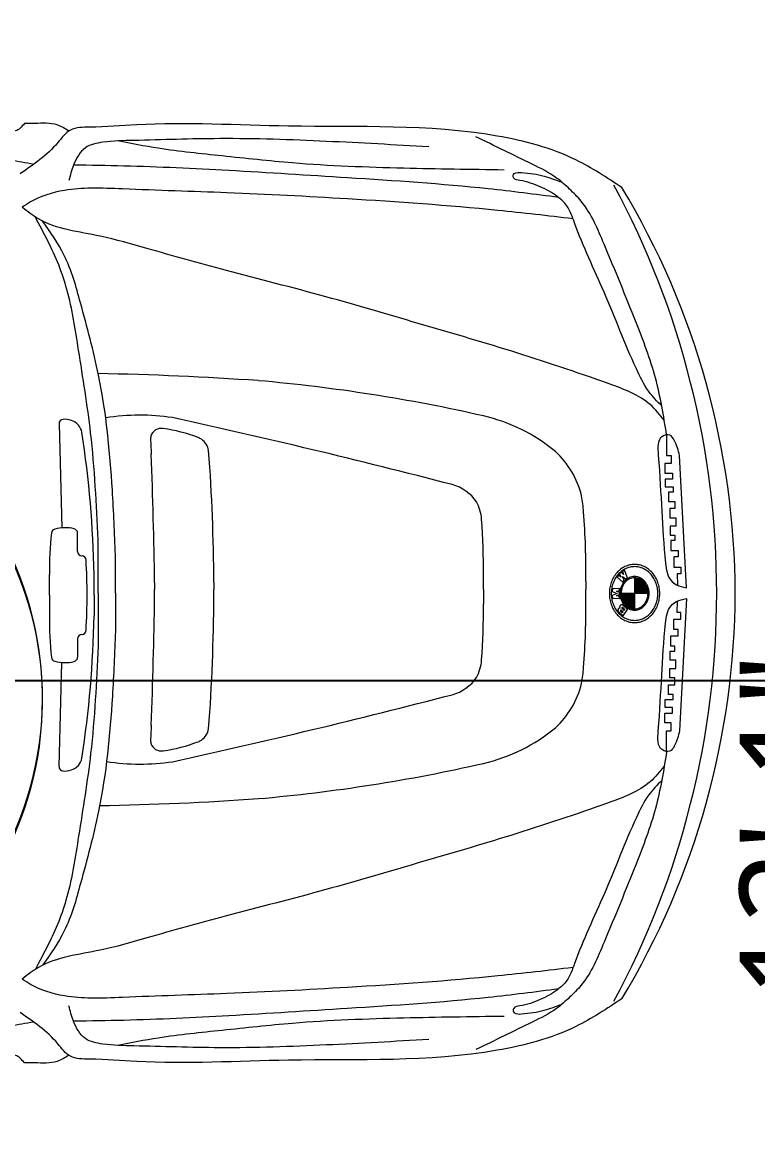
# Model space of a CAD drawing. Header units: inches. Extents: x 17146 to 31738, y -8920 to -2452.
# Drawn here: x 21168.8 to 21220.8, y -5120.6 to -5042.1 of the extents above; entities that cross this region are included whole.
import ezdxf

# ---------------------------------------------------------------- set-up
doc = ezdxf.new("R2010")
doc.units = ezdxf.units.IN
doc.header["$LTSCALE"] = 25
doc.header["$MEASUREMENT"] = 0
doc.header["$PDMODE"] = 3
doc.layers.get('Defpoints').update_dxf_attribs({"color": 251})
for name, color, linetype, lineweight in [('Dim-external', 151, 'Continuous', 9), ('Dim-internal', 150, 'Continuous', 9), ('Furniture', 125, 'Continuous', 20)]:
    doc.layers.add(name, color=color, linetype=linetype, lineweight=lineweight)
doc.styles.add('int text 1in-8ft', font='trebuc.ttf', dxfattribs={"height": 7})
doc.dimstyles.new('dim 1in-8ft', dxfattribs={"dimtxt": 7, "dimasz": 2, "dimexe": 6, "dimexo": 6, "dimgap": 1, "dimtad": 1, "dimdec": 0, "dimzin": 0, "dimdsep": 46, "dimlunit": 4, "dimtxsty": 'int text 1in-8ft', "dimblk": 'DOT', "dimcen": 4, "dimdle": 6, "dimclrt": 7, "dimadec": 0, "dimazin": 0, "dimtfac": 1, "dimtdec": 0, "dimtofl": 0, "dimtmove": 0, "dimatfit": 3, "dimfxl": 6, "dimfxlon": 1, "dimtolj": 1, "dimtzin": 0, "dimarcsym": 0})

# ---------------------------------------------------------------- blocks, each defined once
blk = doc.blocks.new('A$C566640F6')
for p, q in [((70.87, 8.955), (71.01, 3.452)), ((104.053, 0.288), (103.699, 7.282)), ((71.851, 2.21), (71.851, 3.177)), ((72.939, 0), (72.939, 2.809)), ((72.067, 1.976), (72.086, 1.974)), ((73.852, 0), (73.852, 2.021)), ((100.779, 1.217), (100.674, 1.146)), ((100.937, 0.82), (100.779, 1.217)), ((70.37, -0.106), (70.37, 0.989)), ((72.72, -0.106), (72.72, 0.989)), ((93.315, 0.186), (93.315, 0.957)), ((98.731, 0.643), (98.731, 0.186)), ((100.469, 0.957), (100.386, 0.853)), ((100.386, 0.853), (100.687, 0.589)), ((100.585, 0.855), (100.469, 0.957)), ((100.61, 1.103), (100.519, 1.019)), ((100.519, 1.019), (100.585, 0.855)), ((100.735, 0.994), (100.61, 1.103)), ((100.674, 1.146), (100.735, 0.994)), ((100.765, 0.686), (100.684, 0.89)), ((100.684, 0.89), (100.838, 0.754)), ((100.687, 0.589), (100.765, 0.686)), ((100.838, 0.754), (100.937, 0.82)), ((101.313, 0.817), (101.313, -0.836)), ((101.358, -0.01), (101.358, 0.815)), ((101.402, -0.01), (101.402, 0.81)), ((101.446, -0.01), (101.446, 0.802)), ((101.491, -0.01), (101.491, 0.79)), ((101.535, -0.01), (101.535, 0.775)), ((101.58, -0.01), (101.58, 0.756)), ((101.624, -0.01), (101.624, 0.732)), ((101.669, -0.01), (101.669, 0.705)), ((101.713, -0.01), (101.713, 0.672)), ((101.758, -0.01), (101.758, 0.633)), ((101.802, -0.01), (101.802, 0.588)), ((72.939, 0), (72.939, -2.809)), ((73.852, 0), (73.852, -2.021)), ((75.927, 0.56), (75.927, 0.186)), ((75.927, -0.188), (75.927, 0.186)), ((79.055, 0.56), (79.055, 0.186)), ((79.055, -0.188), (79.055, 0.186)), ((93.315, 0.186), (93.315, -0.585)), ((98.731, -0.271), (98.731, 0.186)), ((100.143, 0.231), (100.129, 0.085)), ((100.129, 0.085), (100.39, -0.017)), ((100.525, 0.248), (100.143, 0.231)), ((100.352, 0.098), (100.507, 0.104)), ((100.509, 0.034), (100.352, 0.098)), ((100.507, 0.104), (100.525, 0.248)), ((100.509, -0.068), (100.509, 0.034)), ((101.847, -0.01), (101.847, 0.533)), ((101.891, -0.01), (101.891, 0.466)), ((101.936, -0.01), (101.936, 0.385)), ((101.98, -0.01), (101.98, 0.272)), ((70.37, -0.106), (70.37, -1.201)), ((72.72, -0.106), (72.72, -1.201)), ((100.39, -0.017), (100.129, -0.12)), ((100.129, -0.12), (100.143, -0.266)), ((100.143, -0.266), (100.525, -0.282)), ((100.352, -0.132), (100.509, -0.068)), ((100.507, -0.139), (100.352, -0.132)), ((100.525, -0.282), (100.507, -0.139)), ((102.021, -0.01), (100.605, -0.01)), ((100.646, -0.287), (100.646, -0.01)), ((100.691, -0.403), (100.691, -0.01)), ((100.735, -0.487), (100.735, -0.01)), ((100.779, -0.553), (100.779, -0.01)), ((100.824, -0.607), (100.824, -0.01)), ((100.868, -0.653), (100.868, -0.01)), ((100.913, -0.691), (100.913, -0.01)), ((100.957, -0.724), (100.957, -0.01)), ((101.002, -0.752), (101.002, -0.01)), ((101.046, -0.775), (101.046, -0.01)), ((101.091, -0.794), (101.091, -0.01)), ((101.135, -0.809), (101.135, -0.01)), ((101.18, -0.821), (101.18, -0.01)), ((101.224, -0.829), (101.224, -0.01)), ((101.269, -0.834), (101.269, -0.01)), ((104.053, -0.288), (103.699, -7.282)), ((100.473, -0.992), (100.706, -1.207)), ((100.664, -1.036), (100.575, -0.953)), ((100.612, -0.899), (100.702, -0.982)), ((100.653, -0.817), (100.753, -0.909)), ((100.702, -0.982), (100.664, -1.036)), ((100.79, -0.855), (100.691, -0.763)), ((100.944, -0.865), (100.701, -0.639)), ((100.706, -1.207), (100.944, -0.865)), ((100.753, -0.909), (100.79, -0.855)), ((72.067, -2.188), (72.086, -2.186)), ((71.851, -2.422), (71.851, -3.389)), ((70.87, -9.168), (71.01, -3.665))]:
    blk.add_line(p, q)
for points in [[(103.009, 8.379), (103.009, 7.281), (103.256, 7.281), (103.256, 6.861), (102.912, 6.861), (102.912, 6.346), (103.314, 6.346), (103.314, 6.041), (102.932, 6.041), (102.932, 5.621), (103.352, 5.621), (103.352, 5.353), (103.103, 5.353), (103.103, 4.857), (103.447, 4.857), (103.447, 4.476), (103.18, 4.476), (103.18, 3.979), (103.504, 3.979), (103.504, 3.54), (103.199, 3.54), (103.199, 3.063), (103.447, 3.063), (103.447, 2.796), (103.237, 2.796), (103.237, 2.262), (103.619, 2.262), (103.619, 1.918), (103.39, 1.918), (103.39, 1.384), (103.753, 1.384), (103.753, 1.021), (103.753, 1.021), (103.564, 1.021), (103.588, 0.417)], [(103.009, -8.379), (103.009, -7.281), (103.256, -7.281), (103.256, -6.861), (102.912, -6.861), (102.912, -6.346), (103.314, -6.346), (103.314, -6.041), (102.932, -6.041), (102.932, -5.621), (103.352, -5.621), (103.352, -5.353), (103.103, -5.353), (103.103, -4.857), (103.447, -4.857), (103.447, -4.476), (103.18, -4.476), (103.18, -3.979), (103.504, -3.979), (103.504, -3.54), (103.199, -3.54), (103.199, -3.063), (103.447, -3.063), (103.447, -2.796), (103.237, -2.796), (103.237, -2.262), (103.619, -2.262), (103.619, -1.918), (103.39, -1.918), (103.39, -1.384), (103.753, -1.384), (103.753, -1.021), (103.753, -1.021), (103.564, -1.021), (103.588, -0.417)]]:
    blk.add_lwpolyline(points)
for centre, radius, start, end in [((60.079, 0.009), 45.581, 359.98811, 28.27095), ((64.865, -0.095), 41.771, 0.1297, 31.0655), ((69.759, -157.554), 169.202, 86.04947, 88.92112), ((73.641, -77.305), 88.891, 77.20726, 84.98196), ((75.161, -2.078), 11.496, 81.44659, 99.1302), ((71.105, 8.961), 0.235, 96.36271, 181.45347), ((71.187, 8.229), 0.972, 43.53668, 96.36271), ((71.38, 8.412), 0.705, 8.79019, 43.53668), ((-8.278, -378.645), 397.17, 75.42537, 77.6203), ((91.21, 0.337), 9.287, 50.39995, 76.84163), ((17.27, 0.045), 55.458, 0.97486, 8.79019), ((77.145, 8.055), 1.438, 169.97488, 178.21792), ((76.272, 8.161), 0.561, 78.25648, 165.16849), ((75.287, 0.649), 8.136, 68.80912, 82.23618), ((77.873, 7.344), 0.959, 56.26526, 68.30326), ((476.596, 27.837), 401.373, 182.81869, 182.92443), ((77.915, 7.414), 0.878, 8.53114, 55.95591), ((-217.528, -3.877), 293.488, 0.86615, 2.19413), ((-14.578, 0.401), 93.633, 0.09703, 4.3754), ((93.886, 3.997), 4.768, 14.01036, 47.13953), ((91.073, 3.53), 2.292, 34.72678, 75.01187), ((90.903, 3.75), 2.323, 3.99511, 27.87064), ((89.193, 3.603), 9.448, 4.25345, 9.4326), ((61.627, 1.295), 37.109, 358.9941, 4.6513), ((59.874, 1.364), 33.444, 359.30244, 4.36801), ((83.711, 1.451), 13.349, 172.50762, 181.98252), ((70.709, 3.161), 0.235, 105.22329, 172.50762), ((71.194, 1.377), 2.084, 76.80108, 105.22329), ((71.616, 3.177), 0.235, 0, 76.80108), ((52.515, -5.588), 17.479, 327.66819, 28.18253), ((51.969, -5.608), 18.034, 328.46561, 26.30568), ((72.087, 2.21), 0.235, 180, 265.20524), ((72.067, 1.74), 0.235, 2.95357, 85.20524), ((26.916, -0.59), 45.446, 0.60974, 2.95357), ((101.425, 0.159), 1.395, 127.71167, 139.16595), ((101.359, 0.244), 1.287, 115.62075, 127.70714), ((101.355, 0.224), 1.188, 115.62075, 127.70714), ((101.324, 0.317), 1.206, 102.98153, 115.60014), ((101.323, 0.291), 1.113, 102.98153, 115.60014), ((101.313, 0.358), 1.163, 90.02034, 102.94667), ((101.313, 0.33), 1.074, 90.02034, 102.94667), ((101.313, 0.358), 1.163, 77.05333, 89.97966), ((101.313, 0.33), 1.074, 77.05333, 89.97966), ((101.303, 0.291), 1.113, 64.39986, 77.01847), ((101.302, 0.317), 1.206, 64.39986, 77.01847), ((101.271, 0.224), 1.188, 52.29286, 64.37925), ((101.267, 0.244), 1.287, 52.29286, 64.37925), ((101.201, 0.159), 1.395, 40.83405, 52.28833), ((101.615, 0.023), 1.629, 149.98078, 160.30802), ((101.591, 0.02), 1.504, 149.98078, 160.30802), ((101.516, 0.08), 1.515, 139.15759, 149.99735), ((101.5, 0.073), 1.399, 139.15759, 149.99735), ((101.417, 0.145), 1.288, 127.71167, 139.16595), ((101.43, 0.047), 0.874, 139.15759, 149.99735), ((101.378, 0.092), 0.805, 127.71167, 139.16595), ((101.378, 0.092), 0.743, 127.71167, 139.16595), ((101.34, 0.141), 0.742, 115.62075, 127.70714), ((101.34, 0.141), 0.681, 115.62075, 127.70714), ((101.319, 0.183), 0.696, 102.98153, 115.60014), ((101.319, 0.183), 0.634, 102.98153, 115.60014), ((101.313, 0.207), 0.671, 90.02034, 102.94667), ((101.313, 0.207), 0.61, 90.02034, 102.94667), ((101.313, 0.207), 0.671, 77.05333, 89.97966), ((101.313, 0.207), 0.61, 77.05333, 89.97966), ((101.307, 0.183), 0.634, 64.39986, 77.01847), ((101.307, 0.183), 0.696, 64.39986, 77.01847), ((101.287, 0.141), 0.681, 52.29286, 64.37925), ((101.287, 0.141), 0.742, 52.29286, 64.37925), ((101.248, 0.092), 0.743, 40.83405, 52.28833), ((101.248, 0.092), 0.805, 40.83405, 52.28833), ((101.196, 0.047), 0.874, 30.00265, 40.84241), ((101.21, 0.145), 1.288, 40.83405, 52.28833), ((101.126, 0.073), 1.399, 30.00265, 40.84241), ((101.11, 0.08), 1.515, 30.00265, 40.84241), ((101.035, 0.02), 1.504, 19.69198, 30.01922), ((101.011, 0.023), 1.629, 19.69198, 30.01922), ((101.747, -0.017), 1.767, 170.23054, 180.01167), ((101.698, -0.008), 1.718, 160.2871, 170.25336), ((101.713, -0.017), 1.631, 170.23054, 180.01167), ((101.669, -0.009), 1.586, 160.2871, 170.25336), ((60.079, -0.009), 45.581, 331.72905, 0.01189), ((101.563, -0.009), 1.02, 170.23054, 180.01167), ((101.535, -0.004), 0.991, 160.2871, 170.25336), ((101.487, 0.013), 0.94, 149.98078, 160.30802), ((101.563, -0.009), 0.958, 170.23054, 180.01167), ((101.535, -0.004), 0.93, 160.2871, 170.25336), ((101.487, 0.013), 0.878, 149.98078, 160.30802), ((101.43, 0.047), 0.813, 139.15759, 149.99735), ((101.196, 0.047), 0.813, 30.00265, 40.84241), ((101.139, 0.013), 0.878, 19.69198, 30.01922), ((101.139, 0.013), 0.94, 19.69198, 30.01922), ((101.091, -0.004), 0.93, 9.74664, 19.7129), ((101.063, -0.009), 0.958, 359.98833, 9.76946), ((101.091, -0.004), 0.991, 9.74664, 19.7129), ((101.063, -0.009), 1.02, 359.98833, 9.76946), ((100.957, -0.009), 1.586, 9.74664, 19.7129), ((100.913, -0.017), 1.631, 359.98833, 9.76946), ((100.928, -0.008), 1.718, 9.74664, 19.7129), ((100.88, -0.017), 1.767, 359.98833, 9.76946), ((26.916, 0.377), 45.446, 357.04643, 359.39026), ((-217.528, 4.249), 293.488, 357.80587, 359.13385), ((-14.578, -0.029), 93.633, 355.6246, 359.90297), ((59.874, -0.992), 33.444, 355.63199, 0.69756), ((61.627, -0.923), 37.109, 355.3487, 1.0059), ((101.747, -0.018), 1.767, 179.98833, 189.76946), ((101.698, -0.027), 1.718, 189.74664, 199.7129), ((101.713, -0.018), 1.631, 179.98833, 189.76946), ((101.669, -0.026), 1.586, 189.74664, 199.7129), ((101.591, -0.054), 1.504, 199.69198, 210.01922), ((101.563, -0.01), 1.02, 179.98833, 189.76946), ((101.535, -0.015), 0.991, 189.74664, 199.7129), ((101.487, -0.033), 0.94, 199.69198, 210.01922), ((101.563, -0.01), 0.958, 179.98833, 189.76946), ((101.535, -0.015), 0.93, 189.74664, 199.7129), ((64.865, 0.095), 41.771, 328.9345, 359.8703), ((101.487, -0.033), 0.878, 199.69198, 210.01922), ((101.43, -0.066), 0.874, 210.00265, 220.84241), ((101.43, -0.066), 0.813, 210.00265, 220.84241), ((101.196, -0.066), 0.813, 319.15759, 329.99735), ((101.196, -0.066), 0.874, 319.15759, 329.99735), ((101.139, -0.033), 0.878, 329.98078, 340.30802), ((101.139, -0.033), 0.94, 329.98078, 340.30802), ((101.091, -0.015), 0.93, 340.2871, 350.25336), ((101.063, -0.01), 0.958, 350.23054, 0.01167), ((101.091, -0.015), 0.991, 340.2871, 350.25336), ((101.063, -0.01), 1.02, 350.23054, 0.01167), ((101.035, -0.054), 1.504, 329.98078, 340.30802), ((100.957, -0.026), 1.586, 340.2871, 350.25336), ((100.913, -0.018), 1.631, 350.23054, 0.01167), ((100.928, -0.027), 1.718, 340.2871, 350.25336), ((100.88, -0.018), 1.767, 350.23054, 0.01167), ((101.615, -0.057), 1.629, 199.69198, 210.01922), ((101.516, -0.115), 1.515, 210.00265, 220.84241), ((101.5, -0.107), 1.399, 210.00265, 220.84241), ((101.425, -0.194), 1.395, 220.83405, 232.28833), ((100.569, -0.901), 0.134, 174.86021, 184.83931), ((100.567, -0.901), 0.132, 164.8034, 174.88501), ((100.567, -0.901), 0.132, 184.81449, 194.89013), ((100.561, -0.899), 0.126, 154.44872, 164.82692), ((100.561, -0.903), 0.126, 194.86655, 205.2331), ((101.417, -0.18), 1.288, 220.83405, 232.28833), ((100.554, -0.906), 0.118, 205.21283, 216.04708), ((100.554, -0.896), 0.118, 143.6181, 154.46884), ((100.547, -0.89), 0.109, 132.17286, 143.63118), ((100.547, -0.912), 0.109, 216.03372, 227.47238), ((100.541, -0.884), 0.0998, 120.04903, 132.17385), ((100.537, -0.877), 0.0927, 107.29926, 120.03331), ((100.536, -0.873), 0.0883, 94.11878, 107.26647), ((100.667, -0.739), 0.145, 168.58313, 178.64661), ((100.668, -0.739), 0.146, 178.62134, 188.6572), ((100.664, -0.739), 0.142, 188.63235, 198.84161), ((100.662, -0.738), 0.141, 158.31682, 168.60763), ((100.655, -0.735), 0.133, 147.63355, 158.33881), ((100.647, -0.729), 0.123, 136.37475, 147.64993), ((100.639, -0.722), 0.113, 124.44332, 136.38079), ((100.603, -0.926), 0.0393, 166.32481, 176.19888), ((100.604, -0.926), 0.0398, 176.17533, 185.97579), ((100.603, -0.926), 0.0391, 185.95235, 195.86769), ((100.602, -0.926), 0.0378, 156.21458, 166.34737), ((100.601, -0.927), 0.0374, 195.84555, 206.05883), ((100.6, -0.925), 0.0356, 145.67227, 156.23438), ((100.599, -0.928), 0.035, 206.04, 216.71646), ((100.597, -0.923), 0.0329, 134.55783, 145.68624), ((100.597, -0.929), 0.0323, 216.70433, 227.96988), ((100.595, -0.921), 0.0302, 122.79374, 134.56152), ((100.634, -0.715), 0.104, 111.84572, 124.43378), ((100.594, -0.92), 0.028, 110.40335, 122.7826), ((100.594, -0.918), 0.0265, 97.54028, 110.37583), ((100.594, -0.918), 0.026, 84.4801, 97.50113), ((100.632, -0.71), 0.0981, 98.72805, 111.81818), ((100.594, -0.918), 0.0264, 71.55658, 84.44003), ((100.593, -0.919), 0.0278, 59.06495, 71.52681), ((100.592, -0.921), 0.0299, 47.18582, 59.0513), ((100.632, -0.707), 0.0956, 85.37361, 98.68693), ((100.632, -0.709), 0.0969, 72.13798, 85.33043), ((100.681, -0.79), 0.0393, 166.19201, 176.05502), ((100.682, -0.79), 0.0398, 176.03156, 185.81841), ((100.681, -0.79), 0.0391, 185.79505, 195.69345), ((100.68, -0.789), 0.0378, 156.09103, 166.21445), ((100.679, -0.79), 0.0374, 195.67136, 205.86384), ((100.678, -0.788), 0.0355, 145.55722, 156.1107), ((100.677, -0.791), 0.035, 205.84499, 216.49658), ((100.675, -0.787), 0.0329, 134.45163, 145.57105), ((100.675, -0.793), 0.0323, 216.48432, 227.72146), ((100.674, -0.785), 0.0302, 122.69784, 134.45519), ((100.672, -0.783), 0.028, 110.32014, 122.68662), ((100.63, -0.713), 0.102, 59.3421, 72.10546), ((100.672, -0.782), 0.0265, 97.47251, 110.29264), ((100.672, -0.781), 0.026, 84.42998, 97.43348), ((100.672, -0.782), 0.0264, 71.52502, 84.39009), ((100.671, -0.783), 0.0278, 59.05141, 71.49541), ((100.626, -0.72), 0.11, 47.18433, 59.32709), ((100.67, -0.785), 0.0299, 47.18873, 59.03783), ((101.378, -0.111), 0.805, 220.83405, 232.28833), ((101.378, -0.111), 0.743, 220.83405, 232.28833), ((101.34, -0.161), 0.742, 232.29286, 244.37925), ((101.34, -0.161), 0.681, 232.29286, 244.37925), ((101.319, -0.202), 0.696, 244.39986, 257.01847), ((101.319, -0.202), 0.634, 244.39986, 257.01847), ((101.313, -0.226), 0.671, 257.05333, 269.97966), ((101.313, -0.226), 0.61, 257.05333, 269.97966), ((101.313, -0.226), 0.61, 270.02034, 282.94667), ((101.313, -0.226), 0.671, 270.02034, 282.94667), ((101.307, -0.202), 0.634, 282.98153, 295.60014), ((101.307, -0.202), 0.696, 282.98153, 295.60014), ((101.287, -0.161), 0.681, 295.62075, 307.70714), ((101.287, -0.161), 0.742, 295.62075, 307.70714), ((101.248, -0.111), 0.743, 307.71167, 319.16595), ((101.248, -0.111), 0.805, 307.71167, 319.16595), ((101.21, -0.18), 1.288, 307.71167, 319.16595), ((101.201, -0.194), 1.395, 307.71167, 319.16595), ((101.126, -0.107), 1.399, 319.15759, 329.99735), ((101.11, -0.115), 1.515, 319.15759, 329.99735), ((101.011, -0.057), 1.629, 329.98078, 340.30802), ((83.711, -1.663), 13.349, 178.01748, 187.49238), ((17.27, -0.258), 55.458, 351.20981, 359.02514), ((101.359, -0.279), 1.287, 232.29286, 244.37925), ((101.355, -0.259), 1.188, 232.29286, 244.37925), ((101.324, -0.351), 1.206, 244.39986, 257.01847), ((101.323, -0.326), 1.113, 244.39986, 257.01847), ((101.313, -0.393), 1.163, 257.05333, 269.97966), ((101.313, -0.364), 1.074, 257.05333, 269.97966), ((101.313, -0.364), 1.074, 270.02034, 282.94667), ((101.313, -0.393), 1.163, 270.02034, 282.94667), ((101.303, -0.326), 1.113, 282.98153, 295.60014), ((101.302, -0.351), 1.206, 282.98153, 295.60014), ((101.271, -0.259), 1.188, 295.62075, 307.70714), ((101.267, -0.279), 1.287, 295.62075, 307.70714), ((72.087, -2.422), 0.235, 94.79476, 180), ((72.067, -1.952), 0.235, 274.79476, 357.04643), ((70.709, -3.373), 0.235, 187.49238, 254.77671), ((71.616, -3.389), 0.235, 283.19892, 0), ((71.194, -1.589), 2.084, 254.77671, 283.19892), ((90.903, -3.378), 2.323, 332.12936, 356.00489), ((89.193, -3.231), 9.448, 350.5674, 355.74655), ((91.073, -3.158), 2.292, 284.98813, 325.27322), ((93.886, -3.625), 4.768, 312.86047, 345.98964), ((-8.278, 379.017), 397.17, 282.3797, 284.57463), ((476.596, -27.465), 401.373, 177.07557, 177.18131), ((77.915, -7.042), 0.878, 304.04409, 351.46886), ((91.21, 0.035), 9.287, 283.15837, 309.60005), ((77.145, -7.682), 1.438, 181.78208, 190.02512), ((76.272, -7.789), 0.561, 194.83151, 281.74352), ((75.287, -0.277), 8.136, 277.76382, 291.19088), ((77.873, -6.972), 0.959, 291.69674, 303.73474), ((71.38, -8.625), 0.705, 316.46332, 351.20981), ((71.105, -9.174), 0.235, 178.54653, 263.63729), ((71.187, -8.441), 0.972, 263.63729, 316.46332), ((75.161, 2.45), 11.496, 261.10456, 278.55341), ((73.641, 77.677), 88.891, 275.01804, 282.79274), ((69.759, 157.927), 169.202, 271.10407, 273.95053)]:
    blk.add_arc(centre, radius, start, end)
for points in [[(69.04, 24.856), (68.569, 24.464), (67.809, 24.804)], [(100.646, 21.46), (98.209, 22.929), (94.039, 24.19), (83.001, 24.715), (74.977, 24.785), (72.49, 24.658), (71.473, 24.505), (70.807, 23.84), (68.81, 22.194)], [(71.388, 24.453), (70.769, 24.778), (69.59, 24.856), (69.04, 24.856)], [(90.43, 23.618), (85.019, 23.908), (79.367, 24.053), (74.826, 23.956), (73.184, 23.859), (72.266, 23.57), (71.638, 22.653), (71.392, 21.836)], [(103.009, 8.379), (102.419, 11.39), (101.393, 14.332), (99.706, 18.465), (98.482, 20.746), (97.875, 21.382), (97.192, 21.969), (95.902, 22.697), (92.924, 24.151)], [(94.415, 22.393), (89.111, 22.486), (83.218, 22.765), (79.496, 23.137), (76.115, 23.54), (73.974, 23.93)], [(69.527, 22.692), (68.288, 22.894), (65.059, 22.894)], [(97.292, 20.944), (93.569, 21.397), (86.13, 21.977), (79.85, 22.363), (74.295, 22.604), (71.638, 22.653)], [(102.75, 9.907), (102.066, 10.677), (101.407, 11.872), (99.701, 15.924), (98.135, 19.596), (97.728, 20.497), (97.244, 20.981), (96.328, 21.499), (95.24, 21.844), (94.926, 21.969), (94.891, 22.111), (94.953, 22.2), (95.335, 22.262), (96.535, 22.066), (97.48, 21.741)], [(98.058, 19.81), (94.079, 20.255), (86.125, 20.863), (79.754, 21.188), (74.235, 21.39), (72.572, 21.431), (71.151, 21.309), (69.366, 20.701), (68.92, 20.417)], [(102.883, 9.152), (102.134, 9.981), (99.971, 11.075), (94.76, 12.82), (89.862, 14.278), (84.99, 15.684), (79.663, 17.094), (75.52, 18.24), (73.045, 18.891), (71.351, 19.229), (69.788, 19.802), (68.92, 20.417)], [(72.939, 2.809), (72.541, 8.481), (71.903, 12.863), (71.282, 16.076), (70.851, 17.368), (70.282, 18.626), (69.617, 19.906)], [(103.699, 7.282), (103.411, 8.092), (103.175, 8.362), (102.786, 8.295), (102.567, 7.299), (102.955, 1.592), (103.242, 0.664), (103.53, 0.444), (104.053, 0.288)], [(103.699, -7.282), (103.411, -8.092), (103.175, -8.362), (102.786, -8.295), (102.567, -7.299), (102.955, -1.592), (103.242, -0.664), (103.53, -0.444), (104.053, -0.288)], [(72.939, -2.809), (72.541, -8.481), (71.903, -12.863), (71.282, -16.076), (70.851, -17.368), (70.282, -18.626), (69.617, -19.906)], [(103.009, -8.379), (102.419, -11.39), (101.393, -14.332), (99.706, -18.465), (98.482, -20.746), (97.875, -21.382), (97.192, -21.969), (95.902, -22.697), (92.924, -24.151)], [(102.883, -9.152), (102.134, -9.981), (99.971, -11.075), (94.76, -12.82), (89.862, -14.278), (84.99, -15.684), (79.663, -17.094), (75.52, -18.24), (73.045, -18.891), (71.351, -19.229), (69.788, -19.802), (68.92, -20.417)], [(102.75, -9.907), (102.066, -10.677), (101.407, -11.872), (99.701, -15.924), (98.135, -19.596), (97.728, -20.497), (97.244, -20.981), (96.328, -21.499), (95.24, -21.844), (94.926, -21.969), (94.891, -22.111), (94.953, -22.2), (95.335, -22.262), (96.535, -22.066), (97.48, -21.741)], [(98.058, -19.81), (94.079, -20.255), (86.125, -20.863), (79.754, -21.188), (74.235, -21.39), (72.572, -21.431), (71.151, -21.309), (69.366, -20.701), (68.92, -20.417)], [(97.292, -20.944), (93.569, -21.397), (86.13, -21.977), (79.85, -22.363), (74.295, -22.604), (71.638, -22.653)], [(100.646, -21.46), (98.209, -22.929), (94.039, -24.19), (83.001, -24.715), (74.977, -24.785), (72.49, -24.658), (71.473, -24.505), (70.807, -23.84), (68.81, -22.194)], [(90.43, -23.618), (85.019, -23.908), (79.367, -24.053), (74.826, -23.956), (73.184, -23.859), (72.266, -23.57), (71.638, -22.653), (71.392, -21.836)], [(69.527, -22.692), (68.288, -22.894), (65.059, -22.894)], [(94.415, -22.393), (89.111, -22.486), (83.218, -22.765), (79.496, -23.137), (76.115, -23.54), (73.974, -23.93)], [(69.04, -24.856), (68.569, -24.464), (67.809, -24.804)], [(71.388, -24.453), (70.769, -24.778), (69.59, -24.856), (69.04, -24.856)]]:
    blk.add_spline(points, degree=3)
for points in [[(73.852, 2.021), (73.81, 3.165), (73.672, 6.351), (73.241, 10.86), (72.119, 14.94), (71.344, 17.787), (70.411, 19.103), (69.993, 19.692)], [(73.852, -2.021), (73.81, -3.165), (73.672, -6.351), (73.241, -10.86), (72.119, -14.94), (71.344, -17.787), (70.411, -19.103), (69.993, -19.692)]]:
    blk.add_open_spline(points, degree=3, knots=[0.0150966, 0.0150966, 0.0150966, 0.0150966, 0.0407382, 0.0864628, 0.1158894, 0.1356581, 0.1517244, 0.1517244, 0.1517244, 0.1517244])
blk = doc.blocks.new('_Dot')
at = {"color": 0, "linetype": 'ByBlock', "lineweight": -2}
blk.add_line((-0.5, 0), (-1, 0), dxfattribs=at)
at = {"color": 0, "linetype": 'ByBlock', "const_width": 0.5}
blk.add_lwpolyline([(-0.25, 0, 1), (0.25, 0, 1)], format="xyb", close=True, dxfattribs=at)
blk = doc.blocks.new('*D136')
at = {"layer": 'Defpoints', "color": 0, "transparency": 16777216}
for p in [(21049.87, -5035.48), (20995.87, -5067.23), (21252.87, -5067.23)]:
    blk.add_point(p, dxfattribs=at)
at = {"layer": 'Dim-external', "color": 0, "lineweight": -2, "transparency": 16777216}
for p, q in [((21001.87, -5035.48), (20989.87, -5035.48)), ((20995.87, -5037.48), (20995.87, -5065.23)), ((21001.87, -5067.23), (20989.87, -5067.23))]:
    blk.add_line(p, q, dxfattribs=at)
at = {"layer": 'Dim-external', "color": 0, "lineweight": -2, "transparency": 16777216, "xscale": 2, "yscale": 2, "zscale": 2}
for p, rotation in [((20995.87, -5035.48), 90), ((20995.87, -5067.23), 270)]:
    blk.add_blockref('_Dot', p, dxfattribs=dict(at, rotation=rotation))
at = {"layer": 'Dim-external', "color": 7, "transparency": 16777216, "insert": (20991.309, -5051.355), "char_height": 7, "attachment_point": 5, "rotation": 90, "style": 'int text 1in-8ft'}
blk.add_mtext('\\A1;2\'-8"', dxfattribs=at)
blk = doc.blocks.new('*D137')
at = {"layer": 'Defpoints', "color": 0, "transparency": 16777216}
for p in [(21252.87, -5067.23), (20995.87, -5082.73), (21252.87, -5082.73)]:
    blk.add_point(p, dxfattribs=at)
at = {"layer": 'Dim-external', "color": 0, "lineweight": -2, "transparency": 16777216}
for p, q in [((20984.87, -5071.68), (20984.87, -5052.649)), ((21001.87, -5067.23), (20989.87, -5067.23)), ((20995.87, -5069.23), (20995.87, -5080.73)), ((20995.87, -5074.98), (20984.87, -5071.68)), ((21001.87, -5082.73), (20989.87, -5082.73))]:
    blk.add_line(p, q, dxfattribs=at)
at = {"layer": 'Dim-external', "color": 0, "lineweight": -2, "transparency": 16777216, "xscale": 2, "yscale": 2, "zscale": 2}
for p, rotation in [((20995.87, -5067.23), 90), ((20995.87, -5082.73), 270)]:
    blk.add_blockref('_Dot', p, dxfattribs=dict(at, rotation=rotation))
at = {"layer": 'Dim-external', "color": 7, "transparency": 16777216, "insert": (20980.37, -5062.164), "char_height": 7, "attachment_point": 5, "rotation": 90, "style": 'int text 1in-8ft'}
blk.add_mtext('\\A1;1\'-4"', dxfattribs=at)
blk = doc.blocks.new('*D138')
at = {"layer": 'Defpoints', "color": 0, "transparency": 16777216}
for p in [(21252.87, -5082.73), (20995.87, -5106.73), (21252.87, -5106.73)]:
    blk.add_point(p, dxfattribs=at)
at = {"layer": 'Dim-external', "color": 0, "lineweight": -2, "transparency": 16777216}
for p, q in [((21001.87, -5082.73), (20989.87, -5082.73)), ((20995.87, -5084.73), (20995.87, -5104.73)), ((21001.87, -5106.73), (20989.87, -5106.73))]:
    blk.add_line(p, q, dxfattribs=at)
at = {"layer": 'Dim-external', "color": 0, "lineweight": -2, "transparency": 16777216, "xscale": 2, "yscale": 2, "zscale": 2}
for p, rotation in [((20995.87, -5082.73), 90), ((20995.87, -5106.73), 270)]:
    blk.add_blockref('_Dot', p, dxfattribs=dict(at, rotation=rotation))
at = {"layer": 'Dim-external', "color": 7, "transparency": 16777216, "insert": (20991.356, -5094.73), "char_height": 7, "attachment_point": 5, "rotation": 90, "style": 'int text 1in-8ft'}
blk.add_mtext("\\A1;2'", dxfattribs=at)
blk = doc.blocks.new('*D139')
at = {"layer": 'Defpoints', "color": 0, "transparency": 16777216}
for p in [(21261.87, -5106.73), (20995.87, -5123.458), (21234.87, -5123.458)]:
    blk.add_point(p, dxfattribs=at)
at = {"layer": 'Dim-external', "color": 0, "lineweight": -2, "transparency": 16777216}
for p, q in [((21001.87, -5106.73), (20989.87, -5106.73)), ((20995.87, -5108.73), (20995.87, -5121.458)), ((20995.87, -5115.094), (20984.746, -5119.902)), ((20984.746, -5119.902), (20984.746, -5138.933)), ((21001.87, -5123.458), (20989.87, -5123.458))]:
    blk.add_line(p, q, dxfattribs=at)
at = {"layer": 'Dim-external', "color": 0, "lineweight": -2, "transparency": 16777216, "xscale": 2, "yscale": 2, "zscale": 2}
for p, rotation in [((20995.87, -5106.73), 90), ((20995.87, -5123.458), 270)]:
    blk.add_blockref('_Dot', p, dxfattribs=dict(at, rotation=rotation))
at = {"layer": 'Dim-external', "color": 7, "transparency": 16777216, "insert": (20980.199, -5129.418), "char_height": 7, "attachment_point": 5, "rotation": 90, "style": 'int text 1in-8ft'}
blk.add_mtext('\\A1;1\'-5"', dxfattribs=at)
blk = doc.blocks.new('*D379')
at = {"layer": 'Defpoints', "color": 0, "transparency": 16777216}
for p in [(21247.87, -5026.48), (21227.503, -5171.48), (21247.87, -5171.48)]:
    blk.add_point(p, dxfattribs=at)
at = {"layer": 'Dim-internal', "color": 0, "lineweight": -2, "transparency": 16777216}
for p, q in [((21233.503, -5026.48), (21221.503, -5026.48)), ((21227.503, -5028.48), (21227.503, -5169.48)), ((21233.503, -5171.48), (21221.503, -5171.48))]:
    blk.add_line(p, q, dxfattribs=at)
at = {"layer": 'Dim-internal', "color": 0, "lineweight": -2, "transparency": 16777216, "xscale": 2, "yscale": 2, "zscale": 2}
for p, rotation in [((21227.503, -5026.48), 90), ((21227.503, -5171.48), 270)]:
    blk.add_blockref('_Dot', p, dxfattribs=dict(at, rotation=rotation))
at = {"layer": 'Dim-internal', "color": 7, "transparency": 16777216, "insert": (21222.989, -5098.98), "char_height": 7, "attachment_point": 5, "rotation": 90, "style": 'int text 1in-8ft'}
blk.add_mtext('\\A1;12\'-1"', dxfattribs=at)
blk = doc.blocks.new('*D380')
at = {"layer": 'Defpoints', "color": 0, "transparency": 16777216}
for p in [(21049.87, -5035.48), (21252.87, -5035.48), (21252.87, -5088.73)]:
    blk.add_point(p, dxfattribs=at)
at = {"layer": 'Dim-internal', "color": 0, "lineweight": -2, "transparency": 16777216}
for p, q in [((21049.87, -5082.73), (21049.87, -5094.73)), ((21252.87, -5082.73), (21252.87, -5094.73)), ((21051.87, -5088.73), (21250.87, -5088.73))]:
    blk.add_line(p, q, dxfattribs=at)
at = {"layer": 'Dim-internal', "color": 0, "lineweight": -2, "transparency": 16777216, "xscale": 2, "yscale": 2, "zscale": 2, "rotation": 180}
blk.add_blockref('_Dot', (21049.87, -5088.73), dxfattribs=at)
at = {"layer": 'Dim-internal', "color": 0, "lineweight": -2, "transparency": 16777216, "xscale": 2, "yscale": 2, "zscale": 2}
blk.add_blockref('_Dot', (21252.87, -5088.73), dxfattribs=at)
at = {"layer": 'Dim-internal', "color": 7, "transparency": 16777216, "insert": (21125.37, -5084.157), "char_height": 7, "attachment_point": 5, "style": 'int text 1in-8ft'}
blk.add_mtext('\\A1;16\'-11"', dxfattribs=at)

msp = doc.modelspace()

# ---------------------------------------------------------------- block references
at = {"layer": 'Furniture', "xscale": 1.33681029855877, "yscale": 1.33681029855877, "zscale": 1.33681029855877}
msp.add_blockref('A$C566640F6', (21076.629, -5082.542), dxfattribs=at)

# ---------------------------------------------------------------- dimensions: what is measured, and where the dimension line sits
at = {"layer": 'Dim-external'}
for base, p1, p2, picture, middle in [((20995.87, -5067.23), (21049.87, -5035.48), (21252.87, -5067.23), '*D136', (20991.309, -5051.355)), ((20995.869999358, -5082.729569042), (21252.869999358, -5067.229569042), (21252.869999358, -5082.729569042), '*D137', (20980.369999358, -5070.679569042)), ((20995.87, -5106.73), (21252.87, -5082.73), (21252.87, -5106.73), '*D138', (20991.356, -5094.73))]:
    dim = msp.add_linear_dim(base=base, p1=p1, p2=p2, angle=90, dimstyle='dim 1in-8ft', override={"dimtmove": 1}, dxfattribs=at)
    dim.commit()
    dim.dimension.update_dxf_attribs({"geometry": picture, "text_midpoint": middle})
dim = msp.add_linear_dim(base=(20995.87, -5123.458), p1=(21261.87, -5106.73), p2=(21234.87, -5123.458), angle=90, dimstyle='dim 1in-8ft', override={"dimtmove": 1}, dxfattribs=at)
dim.commit()
dim.dimension.update_dxf_attribs({"geometry": '*D139', "text_midpoint": (20984.746, -5120.902), "dimtype": 160})
at = {"layer": 'Dim-internal'}
dim = msp.add_linear_dim(base=(21227.503, -5171.48), p1=(21247.87, -5026.48), p2=(21247.87, -5171.48), angle=90, dimstyle='dim 1in-8ft', dxfattribs=at)
dim.commit()
dim.dimension.update_dxf_attribs({"geometry": '*D379', "text_midpoint": (21222.989, -5098.98)})
dim = msp.add_linear_dim(base=(21252.87, -5088.73), p1=(21049.87, -5035.48), p2=(21252.87, -5035.48), dimstyle='dim 1in-8ft', dxfattribs=at)
dim.commit()
dim.dimension.update_dxf_attribs({"geometry": '*D380', "text_midpoint": (21125.37, -5088.73), "dimtype": 160})

doc.saveas('drawing.dxf')
